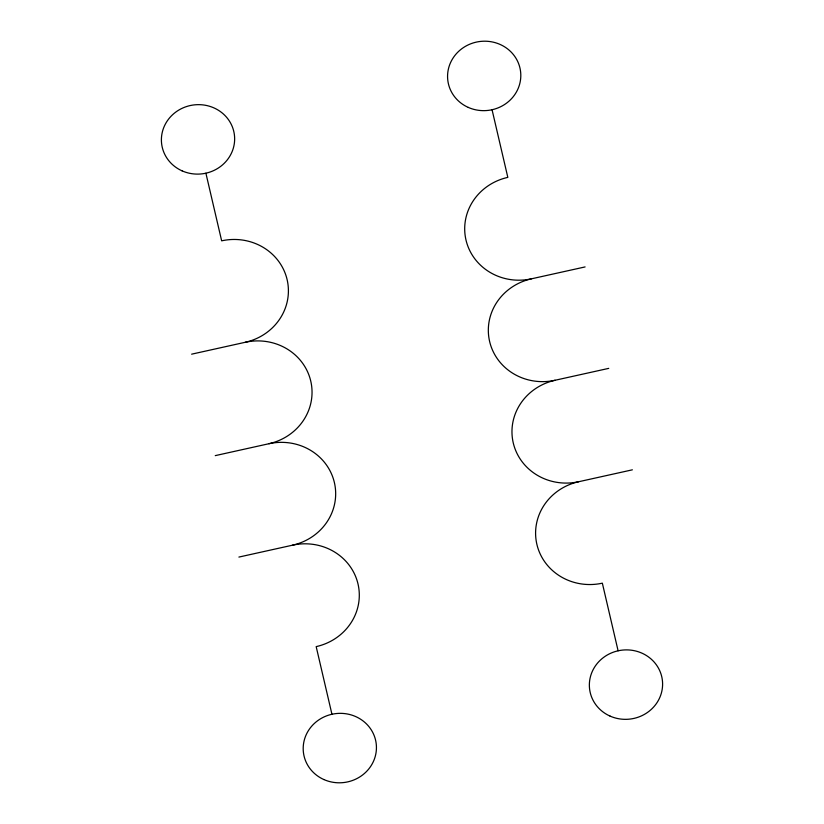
<?xml version="1.0" encoding="UTF-8"?>
<svg xmlns="http://www.w3.org/2000/svg" width="824" height="824" viewBox="0 0 824 824"><rect width="100%" height="100%" fill="white"/><g stroke="black" fill="none" stroke-linecap="round" stroke-linejoin="round"><path stroke-width="1.24" d="M191.632 354.176L245.284 342.279A54.992 52.056 -7.2 0 1 310.761 381.11A54.992 52.056 -7.2 0 1 268.912 443.724L215.26 455.631M492.062 109.746L507.821 177.376A54.981 52.046 -7.2 0 0 465.982 240A54.981 52.046 -7.2 0 0 531.449 278.821L585.102 266.924M531.449 278.831A54.981 52.046 -7.2 0 0 489.611 341.445A54.981 52.046 -7.2 0 0 555.077 380.266L608.74 368.369M238.898 557.076L292.551 545.179A54.992 52.056 -7.2 0 1 358.018 584A54.992 52.056 -7.2 0 1 316.179 646.624L331.938 714.254M632.369 469.824L578.716 481.721A54.981 52.046 -7.2 0 0 536.877 544.345A54.981 52.046 -7.2 0 0 602.344 583.165L618.103 650.795M205.897 173.205L221.656 240.835A54.992 52.056 -7.2 0 1 287.123 279.655A54.992 52.056 -7.2 0 1 245.284 342.279M578.716 481.71A54.981 52.046 -7.2 0 1 513.249 442.89A54.981 52.046 -7.2 0 1 555.088 380.276M268.912 443.724A54.992 52.056 -7.2 0 1 334.389 482.555A54.992 52.056 -7.2 0 1 292.551 545.179M468.269 107.408A36.658 34.701 -7.2 0 0 520.716 72.893A36.658 34.701 -7.2 0 0 463.582 47.483A36.658 34.701 -7.2 0 0 468.269 107.408M610.059 716.097A36.658 34.701 -7.2 0 0 662.506 681.572A36.658 34.701 -7.2 0 0 605.372 656.172A36.658 34.701 -7.2 0 0 610.059 716.097M182.104 170.867A36.658 34.701 -7.2 0 0 234.552 136.351A36.658 34.701 -7.2 0 0 177.407 110.941A36.658 34.701 -7.2 0 0 182.104 170.867M323.894 779.556A36.658 34.701 -7.2 0 0 376.341 745.03A36.658 34.701 -7.2 0 0 319.207 719.63A36.658 34.701 -7.2 0 0 323.894 779.556"/></g></svg>
